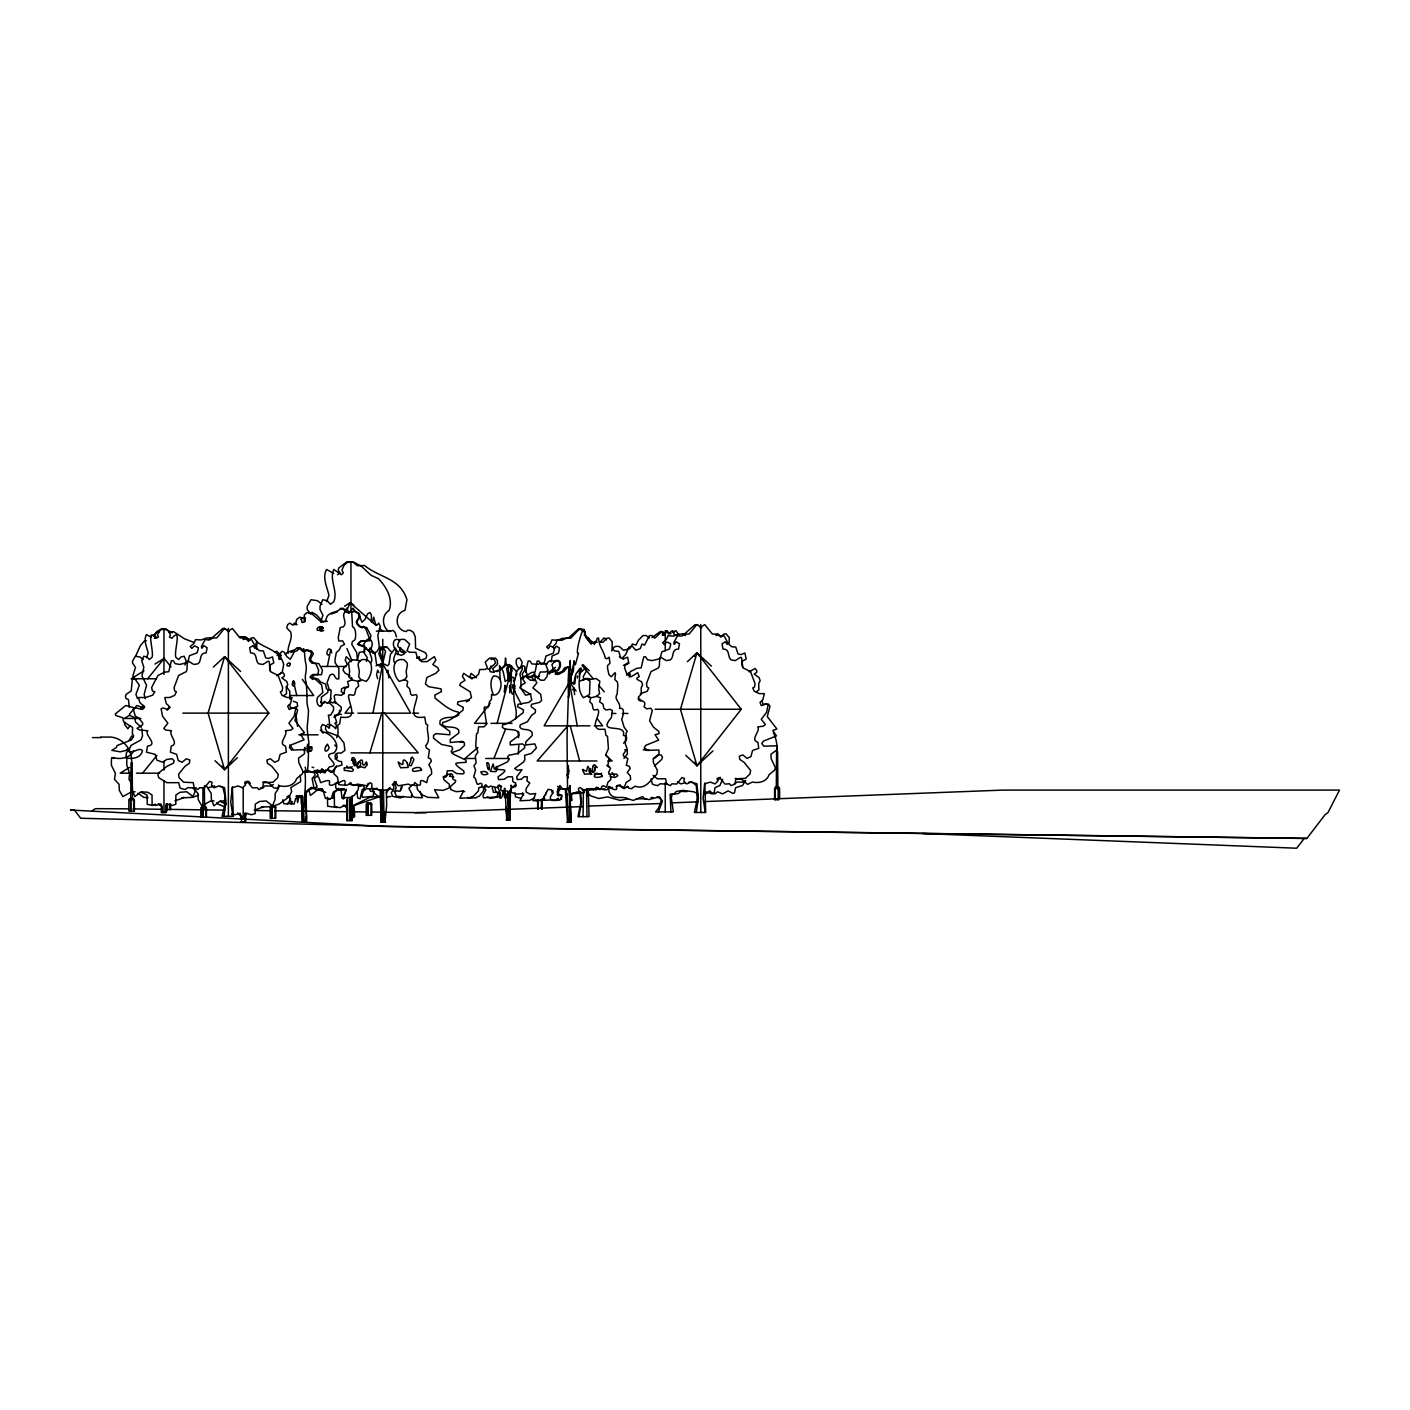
<?xml version="1.0" encoding="UTF-8"?>
<svg xmlns="http://www.w3.org/2000/svg" width="1410" height="1410" viewBox="0 0 1410 1410"><rect width="100%" height="100%" fill="white"/><g stroke="black" fill="none" stroke-linecap="round" stroke-linejoin="round"><path stroke-width="1.5" d="M546.41 792.314L545.353 795.311M568.847 681.294L568.582 697.721L568.159 681.171L568.794 668.181L569.27 684.009L570.239 660.462L570.433 670.437M569.57 821.078L569.57 822.312L569.64 793.971M583.387 789.671L583.07 816.654M518.827 745.044L518.298 754.139M241.639 816.02L241.515 820.567M493.165 693.932C490.768 689.085 489.658 680.466 493.447 676.06C505.714 674.544 501.555 699.289 491.561 694.443L491.42 699.342L489.464 701.687L488.635 706.48L487.684 707.556L484.74 706.939L484.088 708.173L486.679 724.194L483.912 726.873L478.642 726.767L477.796 732.865L476.492 733.87L475.716 746.295L477.972 752.112L475.293 755.936L476.139 762.863L473.936 765.806L475.628 770.054L473.707 777.033C477.285 778.443 475.54 787.397 479.735 783.449L480.81 783.361C484.247 783.625 478.73 788.789 483.736 786.745L485.727 784.736L488.336 787.362L490.416 786.128L497.483 787.626L499.422 785.053C503.705 786.974 496.866 791.592 504.833 790.922L507.477 791.151L508.305 793.618L507.688 819.845M361.136 679.92L358.686 676.765L359.374 671.512L358.122 665.167L358.51 662.718L361.524 659.721C375.307 657.377 372.804 675.267 366.23 681.418L362.106 679.92L358.88 680.501L357.84 681.594L358.686 686.053L355.937 688.697L354.791 694.125L353.452 695.341L349.327 694.619L348.429 696.011C349.803 706.357 358.633 719.911 340.815 717.038L339.616 723.912L337.783 725.057L338.118 733.588L336.69 737.677M241.41 817.994L240.158 813.253L235.082 814.768L231.751 813.782M350.032 799.682L350.226 820.567M571.42 682.828L570.803 674.121M776.311 786.586L776.593 751.565M130.742 797.989L131.042 762.986M202.811 808.053L202.969 788.366M569.358 692.469L569.27 695.236L569.217 687.816L569.164 692.398M240.669 817.994L240.687 816.038L237.55 812.936M509.715 819.845L510.508 791.486M569.658 790.798L570.045 785.529L570.204 793.143M384.296 822.206L384.789 813.958M508.904 819.845C511.354 813.217 504.022 790.446 511.16 790.481M515.496 785.793L515.725 784.736L516.183 785.775M302.745 821.907L302.427 795.804L295.677 798.501L294.038 804.176L291.465 803.629L289.42 795.945M225.001 805.039L225.124 797.672M384.93 822.206L386.64 805.709L386.516 790.164M513.416 693.932C510.173 696.117 510.561 681.189 511.918 677.241C516.095 675.549 513.592 689.649 513.416 693.932L513.91 694.443C513.363 704.982 517.858 708.49 515.566 718.924M697.421 799.329L697.509 793.795M347.547 798.289L347.53 820.567M347.019 820.567L347.371 799.682M567.93 767.763C567.754 758.386 568.195 780.505 567.825 768.062M568.547 769.067L568.494 771.957L568.389 769.807M497.413 768.943L495.844 771.693L490.416 771.358L493.165 763.867L494.17 768.573C496.655 772.204 495.862 763.127 497.483 767.692M504.269 692.116L504.974 685.33L505.873 687.428M256.479 649.182L255.933 643.189M162.044 812.548L162.185 806.714L160.934 803.964L155.893 805.462L152.121 804.335L152.016 794.958L147.856 792.279L141.141 791.768L134.902 796.597L132.399 790.393L132.223 784.312L128.98 779.342L129.649 773.35L126.812 765.348L126.759 761.171L126.953 757.663L128.698 758.333C134.285 758.862 141.141 757.223 142.463 750.807C139.96 746.366 132.646 754.262 128.028 751.213L126.953 749.644L130.302 747.511L130.778 745.573L141.035 739.845L142.533 735.791L141.811 728.899M498.171 786.357C498.435 792.12 501.766 791.362 499.827 798.219L501.59 797.831A14.276 2.52 -90 0 1 502.312 796.139L503.194 790.869M567.454 787.291L567.543 789.6L567.032 736.337L568.353 696.399M384.066 822.206L383.52 790.358L388.067 789.529L388.984 788.19C398.554 793.125 390.147 782.726 395.646 782.885L398.36 785.811L408.248 784.101L411.156 785.493L413.835 784.612L414.804 782.55L417.607 784.806C424.551 787.503 415.21 775.958 426.648 782.691L428.094 777.121L431.654 773.826L431.389 769.649L428.887 764.713L431.337 761.136L430.543 758.915L428.235 757.822L429.433 749.979L426.419 747.952L425.661 745.678C431.583 739.545 425.926 732.248 427.741 725.057L425.908 723.912L424.727 717.038C406.891 719.911 415.721 706.357 417.096 696.011L416.197 694.619L412.072 695.341L410.751 694.125L409.587 688.697L406.856 686.053L407.701 681.594L406.644 680.501L403.419 679.92L399.294 681.418C392.72 675.267 390.235 657.377 404 659.721L407.014 662.718L407.402 665.167L406.15 671.512L406.838 676.765L404.388 679.92M278.669 784.965L278.493 788.419L275.232 793.425L275.038 799.576L272.535 805.833L266.226 800.95L259.458 801.479L255.263 804.158L255.157 813.623L251.35 814.768L246.274 813.253L245.023 817.994M598.175 787.52L598.157 789.054L595.69 789.847L592.993 788.613M347.16 817.659L347.459 809.551L344.957 805.692L343.123 805.251M509.962 819.845L509.08 793.618L509.398 791.644L511.231 791.045M494.945 787.926L496.02 792.473L498.453 792.085L499.863 793.548L498.682 796.914L490.539 798.36L487.278 796.914M579.545 681.294L586.137 678.439L589.997 681.171L589.468 694.672L583.458 697.721C576.267 689.349 580.215 677.523 580.25 668.181L575.967 673.892L573.553 683.885L569.464 681.753L572.072 671.072L568.494 667.036L564.723 667.758L562.185 671.389L555.346 674.121M608.662 787.344L608.979 791.733C612.68 801.426 622.409 794.993 628.208 798.906L633.301 800.386L642.678 796.579L644.687 798.818L648.9 799.558L659.422 796.861L662.4 800.968L658.417 811.896M492.231 787.926L493.518 792.473L496.426 792.085L498.118 793.548L496.708 796.914L483.56 797.831L482.943 795.399L485.886 789.847L482.872 786.815L478.801 787.661L478.466 790.869L473.548 796.139A14.276 14.047 -90 0 0 469.601 797.831L459.801 798.219L463.537 791.08L456.012 791.662L450.724 789.565L450.565 786.357L455.36 782.233L455.641 780.435C450.83 779.413 453.597 777.492 452.381 774.39L448.151 774.213L443.004 777.033M552.843 790.411L553.09 793.143M506.736 794.464C504.427 803.083 503.37 792.596 504.427 788.49M570.75 682.898L571.402 675.778L573.553 670.102L573.835 661.043L575.351 664.815L578.488 653.235C573.747 656.619 585.749 613.843 584.445 635.646M521.013 687.181L520.872 678.245L523.921 677.241M554.606 648.036L553.319 653.235L545.952 656.02L544.225 662.823L539.184 663.74M292.346 801.744L291.218 804.176L288.063 802.801M321.727 770.583L320.528 772.31M305.618 816.813L305.582 821.907M503.159 667.864L506.366 664.551M344.005 795.98L346.314 789.247M662.436 633.266L662.541 632.173L660.426 631.486L651.949 637.549M298.885 796.597L297.598 802.59L296.787 795.645M509.415 687.851L509.75 685.33L509.75 692.874M551.081 661.96L552.138 656.02L558.325 653.235L559.259 649.939L559.4 648.036L556.404 646.15L554.077 648.706L552.755 646.89L555.928 643.63L557.144 639.928L561.832 640.281L566.027 638.342L570.768 638.184L579.58 628.789L584.304 630.904L585.45 635.646L594.227 643.788M361.965 627.979L363.392 626.322L365.049 628.049M358.316 762.017L356.994 765.295L354.174 764.29C355.461 762.457 352.817 756.694 351.354 760.378M506.155 664.85L505.555 657.976L504.798 665.873M334.875 700.594L334.205 696.011L335.492 694.619L341.308 695.341L344.005 693.244L344.833 688.697L348.711 686.053L347.512 681.594L352.165 679.92L357.999 681.418L361.119 680.484M322.255 626.71L319.488 628.631L320.863 630.975M588.146 639.805L588.604 637.902L589.168 639.876M575.685 675.795L574.875 683.356M500.127 678.809L499.528 665.696L503.159 671.407L505.185 681.418L508.64 679.267L506.613 668.587L509.451 664.551L516.695 671.636M571.702 673.698L574.17 661.131M507.459 666.824L508.358 664.551L508.569 679.267L511.601 680.343M372.927 713.178L382.762 663.969L410.662 713.178L357.893 713.178M327.349 666.454L330.733 649.746M327.314 798.272L327.525 797.267L327.613 806.203L336.884 807.542M588.975 790.111L601.347 788.613C602.969 790.164 608.873 790.798 608.345 787.52L610.301 787.221L613.068 789.212C622.11 791.68 609.437 781.369 624.348 787.344L626.163 782.427L630.623 779.518L630.27 775.817L627.238 772.539L630.217 768.291L629.23 766.317L626.34 765.33L627.838 758.404L624.084 756.606L623.132 754.597L627.08 748.763L625.317 743.898L625.723 736.337L623.449 735.333C626.622 722.202 596.042 735.315 611.358 717.637L612.416 710.658L610.054 709.265L606.141 710.041L603.762 708.208L603.022 704.172L599.602 701.827L600.66 697.879L596.536 696.399L591.372 697.721L588.64 696.91M573.253 793.425L570.433 794.13L570.045 796.104L570.697 822.312L570.134 794.13L574.381 793.407M302.604 796.95C300.806 814.363 302.057 796.068 300.506 796.826L300.189 795.522M320.757 621.933L322.908 615.148L320.052 609.49L320 606.282L322.731 599.726L327.226 600.695L330.433 604.273L333.747 601.735C338.294 591.266 328.988 580.039 333.729 569.464L341.414 574.734L343.264 572.936L341.96 570.151L343.987 565.375L348.076 561.779L353.293 562.343L357.541 565.815L360.484 565.428L371.218 575.386L378.444 578.682C386.269 586.719 393.284 598.88 389.178 610.354C381.511 614.83 381.687 626.904 389.037 631.521L392.932 630.376L395.1 632.385L396.439 636.844M280.326 659.193L280.431 653.2L281.93 651.297L284.362 652.337L286.988 656.743L290.319 659.245L294.478 651.579L297.281 650.697L299.748 647.701L303.432 651.473L306.622 650.133L309.9 650.962L311.487 653.729L309.231 658.734L309.654 660.638L311.751 663.07L315.84 663.616L318.66 670.191L317.867 674.738L312.791 674.509L310.411 676.377L310.094 677.417L312.685 679.074M223.908 816.32L226.023 801.99L224.525 787.626L218.673 785.987L214.197 787.767L211.482 785.247L212.046 782.321L209.632 781.369L204.256 787.908L199.621 787.679L197.893 789.512L194.157 787.908L193.258 782.656L183.705 782.215L179.123 777.738L178.541 774.266L184.992 766.3L189.398 763.233L189.804 759.99L186.279 758.791L182.084 762.281L178.206 760.484L176.638 754.368L170.416 752.164L171.209 746.154C179.687 743.528 168.319 735.192 171.385 730.733L165.745 730.045L163.789 728.388L167.86 723.189L162.555 716.192L161.11 708.842L162.978 707.926L167.649 709.441L168.407 708.49L169.077 706.11L166.345 703.731L164.776 697.562L169.87 697.474L174.769 695.236L176.409 691.816L174.646 690.935L174.117 687.516L178.629 675.461L186.243 671.671L186.966 669.785C187.477 657.624 187.072 660.832 193.963 664.48L197.982 663.775C202.088 660.902 198.651 652.742 206.16 652.918L207.094 647.719L203.886 645.621L201.877 648.3L201.383 646.573L205.155 639.611L209.174 639.964L212.769 638.025L216.84 637.866L224.401 628.472L229.266 631.504M370.883 662.859C374.267 657.659 367.305 653.165 370.037 648.018L375.113 654.487L376.576 664.322L379.008 665.908L383.044 662.4L379.96 651.297L383.925 646.732L386.587 647.542M696.276 812.46L698.408 798.13L696.91 783.766L691.059 782.109L686.582 783.907L683.868 781.369L684.432 778.461L682.017 777.509L676.641 784.048L672.006 783.819L670.279 785.634L666.542 784.03L665.643 778.796L657.307 778.813L653.024 775.359M516.36 675.425L516.888 673.31M577.342 677.91L577.889 675.795M497.131 723.348L508.622 679.796M368.204 783.343L365.825 788.701L370.495 788.948M570.151 794.958L570.451 800.845L570.504 793.689M549.107 674.121L549.688 672.024L553.495 671.918L555.223 669.715M125.032 722.273L124.468 724.317L127.869 728.776L129.984 725.745M578.999 816.654L581.484 802.325L580.462 791.556M711.38 666.137L696.981 652.76L680.448 709.265L696.981 765.753L712.984 750.895M369.878 752.887L381.863 712.931M293.492 686.071C290.178 685.313 294.496 676.518 294.796 684.432M305.794 791.362L305.635 805.868M369.72 641.074L370.918 635.54L366.723 627.52L360.696 626.851L357.558 623.89L356.942 621.563L359.973 617.157L359.515 613.791L354.703 611.235L348.129 612.715L341.114 608.115C337.237 613.103 330.504 611.147 326.979 616.558L325.305 621.369L321.533 622.18L311.821 613.773L307.204 612.486L304.349 614.813L304.137 622.127L301.916 622.533L301.264 617.721L299.748 617.139L296.558 619.642L295.677 624.471L292.363 624.859L289.685 623.114L287.658 624.665L286.724 627.838L290.671 631.997C293.139 639.223 286.829 646.009 288.239 653.271M325.833 725.78L325.498 729.076L326.944 731.755L338.7 736.196L343.934 742.859L344.957 750.332L341.185 753.187C331.315 751.266 334.981 762.158 341.52 761.541L342.013 764.925L336.003 766.846L332.284 771.816L330.733 772.31L327.349 769.666M345.344 611.781L346.737 608.115L348.816 612.715L350.279 611.094L351.707 612.099L352.535 626.851C356.571 627.556 356.342 640.475 354.016 640.545L352.288 641.709L351.795 644.352L356.695 652.566L357.523 660.303M330.293 702.25L331.156 690.389L330.24 689.49L329.394 690.336L327.102 682.44L329.817 675.443C335.439 670.666 333.976 680.625 338.823 678.827L338.858 668.34L335.122 662.7L334.998 659.51L336.338 652.566L339.387 649.869L340.815 646.379L344.551 644.352L342.577 640.81L338.823 641.074L338.241 637.39L340.321 627.52L343.335 626.851C347.988 622.303 341.185 616.893 344.71 612.099L347.124 611.094L349.574 612.715L353.064 608.115L355.408 611.781L358.052 612.839L362 622.198L365.155 619.149L367.64 613.773L369.949 612.486L371.359 614.813L371.464 622.127L372.575 622.533L373.65 617.139L375.677 624.471L377.334 624.859L378.673 623.114L380.277 626.234L377.827 635.293L379.519 648.812M146.517 657.712L148.173 653.183C146.993 647.243 143.15 640.44 146.481 634.571L151.187 637.126M326.626 601.735L328.935 595.408C327.279 587.142 321.921 577.642 326.591 569.464L333.694 573.447M334.188 792.579L332.284 795.346M162.273 811.226L162.837 812.548M290.601 798.501L287.94 804.176L283.78 803.629L282.828 799.699M515.02 792.755L515.531 796.914L521.189 798.36M559.347 787.573L558.395 793.143L559.118 794.958L561.92 795.24L561.321 799.399L552.297 800.316M302.427 651.156C304.613 642.414 304.507 658.963 305.706 663.123C307.803 671.336 303.502 675.337 306.234 682.722C308.014 704.489 305.618 698.532 308.526 710.376C307.68 729.975 305.935 721.955 308.913 742.859C308.226 751.46 308.455 784.736 305.212 767.128M493.923 758.492L505.555 729.111M403.524 796.298L400.369 797.937L392.438 796.298L391.293 792.49L392.667 790.834L395.029 791.274L396.139 787.697L394.342 781.404M329.288 702.409L330.945 698.426M623.978 758.404L627.362 754.068L627.238 749.979L624.771 749.856M346.701 610.812L350.103 602.704L353.804 605.066M100.621 737.077L107.389 737.077A24.199 22.63 90 0 1 131.606 762.969M397.796 654.734L398.219 651.42C392.526 650.133 391.046 637.725 398.307 639.523L399.805 641.021M133.562 750.807C130.778 758.175 118.81 759.831 113.329 757.47M722.378 779.748L719.875 785.529L714.993 787.661L714.165 792.896L711.856 792.913L709.688 790.869L705.828 793.883L704.119 793.319M343.934 797.989L343.511 798.941L342.066 798.272L340.92 788.895M135.571 656.267L140.418 645.533L144.243 641.18L146.323 640.686M538.056 677.117L539.519 676.042M386.181 792.878L390.182 787.538M573.976 793.407C584.762 793.971 574.522 789.054 580.374 787.52L582.665 790.111L591.037 788.613L593.504 789.847L596.589 787.221L599.726 789.6C602.916 789.177 599.726 783.008 606.582 787.344L607.816 782.427L610.83 779.518L610.601 775.817L608.538 772.539L610.548 768.291L607.939 765.33L608.944 758.404L605.754 754.597L608.433 748.763L607.516 736.337L605.965 735.333L604.961 729.252L598.739 729.358C590.596 725.515 599.602 716.967 598.527 710.658L597.752 709.424L594.262 710.041L593.152 708.966L592.165 704.172L589.856 701.827L590.561 697.879L587.776 696.399M346.649 766.071L347.97 767.886L352.271 766.758M129.315 740.162L131.729 735.949L133.086 737.271M357.329 659.792L359.339 652.354L364.82 651.526M580.744 629.389C583.141 627.291 586.26 633.196 585.256 635.646L591.16 642.273M128.662 749.362L126.283 753.151L126.177 758.034M626.498 675.055L629.019 672.676L630.358 674.879L629.23 677.152M515.443 786.674L512.077 787.626L511.054 785.159L511.266 789.406M366.459 661.396L367.217 657.571L364.238 653.059L364.15 648.847L366.318 648.248L369.896 652.231M577.889 671.9L581.237 668.181L581.889 671.389M601.682 773.191L600.255 774.249L596.448 773.262M544.278 796.245L544.066 800.316L550.482 799.981M525.63 671.988L528.168 661.043L529.984 661.008L531.887 663.951L538.303 664.269M535.254 676.677L534.69 673.346L530.971 677.734M611.57 650.874L613.967 647.137L616.064 646.326L619.378 646.52L623.537 650.257L629.812 648.671L632.42 644.017L636.033 645.093L638.254 640.457L642.889 635.61L646.133 635.522L649.358 637.919M628.613 674.808L630.393 671.601L636.95 668.305L641.18 667.794L643.771 656.848L645.604 656.813L647.542 659.757L652.107 660.62L660.091 658.629L661.854 651.825L669.345 649.041L670.473 645.745L670.649 643.841L667.018 641.955L664.198 644.511L662.594 642.713L666.437 639.435L667.917 635.734L673.592 636.104L678.686 634.148L684.449 633.989L695.13 624.612L698.056 625.053M337.924 782.162L335.633 784.383L335.756 787.978L340.057 790.358L346.155 789.723L343.123 797.778L351.09 797.337A16.127 11.403 -90 0 1 354.298 795.416L358.281 789.459L358.563 785.846L363.216 785.634C366.952 789.653 360.202 793.231 362.423 797.337L373.104 796.298L373.809 791.592L370.495 791.274L369.649 789.23M195.514 790.393L193.029 796.597L186.79 791.768L180.075 792.279L175.897 794.958L175.792 804.335L172.038 805.462L166.997 803.964L165.728 806.714L165.887 812.548L161.233 812.548L161.463 806.714L158.343 803.647M576.108 691.006L569.481 682.281L544.119 725.833L589.944 725.833M248.054 781.193L245.869 783.837M720.422 777.315L718.254 779.959M402.308 785.634L401.215 789.864M227.768 631.504L232.368 628.472L239.929 637.866L244 638.025L247.596 639.964L251.614 639.611L255.386 646.573L254.893 648.3L252.883 645.621L249.676 647.719L250.61 652.918C258.118 652.742 254.681 660.902 258.788 663.775L262.806 664.48C269.698 660.832 269.292 657.624 269.804 669.785L270.526 671.671L278.14 675.461L282.652 687.516L282.123 690.935L280.361 691.816L282 695.236L286.9 697.474L291.993 697.562L290.425 703.731L287.693 706.11L289.12 709.441L297.669 706.322L297.122 702.673L293.28 701.211M700.135 627.644L704.753 624.612L712.314 633.989L716.386 634.148L719.981 636.104L724 635.734L727.772 642.713L727.26 644.423L725.269 641.761L722.061 643.841L722.995 649.041C730.486 648.864 727.066 657.025 731.173 659.898L735.174 660.62C742.083 656.954 741.678 653.746 742.171 665.908L742.911 667.794L750.525 671.601L755.037 683.639L754.509 687.058L752.746 687.957L754.385 691.376L759.285 693.597L764.379 693.685L762.792 699.871L760.078 702.25L760.748 704.612L761.506 705.564L766.176 704.048L768.045 704.965L766.599 712.314L761.277 719.329L765.366 724.529L763.409 726.185L757.769 726.873C760.836 731.314 749.468 739.668 757.928 742.294L758.739 748.287L752.517 750.49L750.948 756.624L747.071 758.421L742.859 754.932L739.333 756.13L739.757 759.355L744.163 762.422L750.613 770.406L750.032 773.878L745.449 778.338L735.897 778.796L734.998 784.03L731.261 785.634L729.534 783.819L724.899 784.048L719.523 777.509L717.108 778.461L717.672 781.369L714.94 783.907L710.481 782.109L704.63 783.766L703.114 798.13L705.247 812.46M745.167 781.193L742.524 785.529L735.597 787.661L734.451 792.896L732.812 793.372L728.106 790.869L722.643 793.883L717.637 791.803L715.011 793.777L711.803 793.812L705.511 791.785M381.581 795.557L378.92 796.985L374.901 793.777L372.875 789.706M572.742 689.913L573.799 687.816L574.628 694.601M243.595 639.488L246.292 637.708L248.565 641.515M715.963 635.61L717.778 633.707L719.946 635.698M420.057 660.426L419.246 656.672L416.796 658.241M537.686 678.598L540.206 672.024L545.829 671.918L548.049 670.437L545.723 664.639L548.19 661.977L550.041 660.655L554.588 661.167M209.209 639.558L210.478 637.708L212.187 637.972M184.904 665.009L186.155 660.973L184.199 656.267L180.974 656.954L178.682 659.527L176.285 657.712C172.672 654.839 183.088 625.106 171.861 638.289L169.464 637.056L170.416 635.064L168.953 631.627L166.01 629.054L162.291 629.459M143.485 705.423L141.141 708.49M336.567 765.947L334.152 769.649L333.87 773.826L337.431 777.121L338.805 784.612L344.745 785.299M565.093 669.309L567.631 667.036M350.226 706.392L345.027 713.178L353.61 713.178M380.154 667.353L382.762 663.969M704.524 801.585L1003.021 790.093L1339.5 790.093L1327.92 812.742L1325.241 814.486L1306.894 838.421L1304.232 838.421L1296.724 848.221L922.598 833.522M300.929 619.642L302.445 617.686L305.247 617.721L305.23 621.669M215.007 760.713L224.595 769.631L268.852 713.125L224.595 656.637L213.403 667.036M490.275 703.255L474.553 723.348L486.873 723.348M694.302 656.196L696.981 652.76L741.237 709.265L696.981 765.753L685.789 755.355M512.57 687.428L513.857 685.33L514.879 692.116M534.549 797.796L533.897 798.606A14.276 14.259 -90 0 0 529.878 800.316L519.938 800.704L523.727 793.566L516.095 794.147L510.72 792.032L510.543 788.842L515.425 784.718L515.725 782.92C510.843 781.915 513.628 779.994 512.412 776.875L508.111 776.698L504.163 779.272L498.541 779.571L497.977 776.91C509.539 768.573 505.15 770.177 495.668 769.314L496.02 767.375L507.353 761.946L509.028 759.726L507.618 757.346L508.622 755.337L517.629 753.486L524.643 747.952L524.573 745.397L522.528 743.898L510.226 744.973L510.244 741.924L518.968 735.526L518.845 732.548C514.491 727.595 506.208 731.261 502.312 727.331L502.665 724.881C511.125 723.295 516.395 717.62 523.198 712.632L523.41 709.829L517.576 706.727L517.999 704.313L528.803 702.409L531.782 699.995L530.46 694.266L519.867 687.868L520.695 685.665L525.225 682.828L522.546 678.827L523.004 677.117L525.172 676.042L530.354 680.219L535.183 680.202M558.342 798.219L556.122 799.54M147.645 678.756L164.159 658.399L171.033 666.895M142.551 773.191L157.021 755.337M654.487 765.965L661.784 759.355L662.471 757.152L661.114 754.949L658.664 754.932L654.469 758.421M594.315 644.141L595.602 642.625M340.445 788.842L339.475 789.97L338.594 788.384M152.932 635.751L157.127 631.68L159.242 631.944M612.522 787.326L610.741 788.542L609.014 786.304M568.265 725.375L537.157 760.977L596.976 760.977M248.46 641.109L251.297 637.972L253.712 637.708L256.92 641.515L256.655 648.389L259.475 650.662L263.37 650.944L265.697 657.888L268.587 658.417L272.5 656.884L273.804 662.912L269.627 665.238L270.473 671.16M289.42 704.63L290.848 708.173L296.029 707.89L297.598 710.164L294.901 720.457L304.507 732.83L300.418 734.363L304.084 739.792L291.059 744.956L289.42 747.423L291.482 750.067L304.313 749.662L304.542 753.751L298.585 758.087L298.726 762.387L303.027 771.658L302.251 773.967L296.611 778.637C294.549 785.564 286.353 787.397 280.079 785.881L276.589 788.331L273.822 787.908L269.204 783.149L265.891 781.968M720.845 637.232L723.683 634.112L726.097 633.83L729.305 637.637L729.023 644.511L731.861 646.802L735.756 647.067L738.082 654.029L740.973 654.557L744.885 653.024L746.19 659.052L742.012 661.361L742.859 667.283M761.805 700.752L763.233 704.313L768.415 704.031L769.983 706.304L767.287 716.58L776.892 728.97L772.803 730.486L776.452 735.914L763.445 741.096L761.788 743.546L763.867 746.19L776.698 745.784L776.928 749.891L770.97 754.209L771.111 758.527L775.412 767.78L774.636 770.107L768.996 774.777C766.934 781.686 758.739 783.537 752.464 782.004L747.582 784.365L741.589 779.289L735.086 778.426M594.245 774.002L595.267 773.35M599.99 642.273L604.044 637.902L606.582 639.876M579.052 673.892L585.397 668.181L586.278 671.389L583.246 676.624L583.899 680.025M327.367 703.378L329.958 701.281L332.125 702.779L335.615 702.585L341.202 707.009L341.132 710.288L337.536 715.134L334.54 715.17L336.726 722.59L334.787 723.224C337.642 723.823 335.739 731.578 334.928 727.63L330.909 724.846L327.402 724.44M513.363 687.428L515.337 685.877M555.082 661.977L556.333 660.655C562.59 659.175 561.162 669.962 556.421 671.178L557.585 674.65M672.411 632.42L675.954 630.675L678.862 635.029M396.175 781.616L392.227 784.489M290.812 652.583L294.267 651.156M623.59 743.229L625.547 741.025C628.419 738.153 624.119 734.698 627.186 731.42L624.084 727.119L621.722 719.206C623.132 716.121 625.494 706.78 619.589 708.507C621.175 701.88 613.279 700.012 617.157 694.055L617.862 684.96L617.28 681.841L614.742 679.444L615.535 673.645L615.007 672.676L611.2 676.8L608.873 674.438L607.516 668.128L607.587 665.555L609.948 663.246L609.208 657.201L606.987 658.734L605.348 658.206C603.48 649.922 599.268 647.648 598.563 638.025L597.205 638.289C596.906 643.242 592.641 641.004 591.16 644.141L585.978 637.725L584.269 630.904L578.682 628.789L568.177 638.184L562.502 638.342L557.514 640.281L551.909 639.928L550.464 643.63L546.675 646.89L548.261 648.706L550.147 645.939L552.861 647.155M400.599 647.648L399.629 649.763L400.722 651.526L406.186 652.354M165.093 812.548L165.64 811.226M352.518 817.659L353.593 816.601L353.117 805.551L370.319 797.091L379.114 796.474M154.289 638.342L156.175 637.056L154.836 635.064L156.898 631.627L161.057 629.054L166.327 629.459L170.645 631.944L173.624 631.68L184.516 638.818L193.84 642.378M337.466 574.734L340.092 572.936L338.224 570.151L338.752 568.001L346.895 561.779L354.245 562.343L360.255 565.815L364.432 565.428C379.325 577.765 400.44 578.012 406.926 599.726L405.005 610.354C393.848 613.315 394.941 630.305 406.274 631.574L407.402 630.27L410.328 630.376L413.394 632.385L415.298 636.844L415.562 648.195L425.503 652.777L426.842 655.597L425.873 658.54L421.008 660.091M501.431 668.904L505.08 664.656L510.402 666.419L512.059 670.684L508.375 678.422L511.019 679.814M368.116 650.345C373.773 649.199 373.632 637.443 367.217 639.523L363.762 644.017L365.895 649.763M466.305 701.827L469.195 700.417M167.014 710.164L170.222 707.186M221.916 766.194L224.595 769.631L237.391 757.734M687.393 661.678L696.981 652.76M331.262 614.073L337.483 611.781M285.173 654.628C288.204 650.169 293.826 651.808 297.157 647.701L299.625 647.824L303.273 651.473L306.023 650.133L308.579 650.962M521.189 667.459L522.951 665.908L524.82 666.419L524.767 670.155L522.158 674.139L523.692 678.245M491.103 659.492L495.509 658.082L497.36 660.532L497.624 664.233L492.742 668.692L494.135 672.165M331.755 772.292L333.676 770.653M477.92 747.459L464.983 758.492L475.329 758.492M292.786 624.665L294.637 623.114L297.087 624.859M278.493 674.667L282.3 671.988L283.692 664.304C279.885 650.133 266.261 648.988 256.461 641.585M393.02 785.264L395.857 782.991M620.241 784.788L616.276 786.463M756.641 691.623L758.897 689.878L758.686 683.656L760.166 680.766L759.144 677.646L754.209 674.033L756.747 672.359L756.765 670.684L755.125 668.481L749.098 671.9M333.289 702.198L335.333 701.687L336.25 703.326M561.18 787.996L559.805 789.829L557.708 789.018M297.228 648.688L298.55 647.701L303.115 651.473L307.31 650.133L311.434 650.962L313.443 653.729L310.588 658.734L311.117 660.638L313.778 663.07L318.889 663.616L322.449 670.191L321.445 674.738L315.064 674.509L311.68 677.417L318.061 679.074L320.493 681.947L325.692 684.15L326.362 688.521L327.966 689.842L327.772 692.469L321.392 697.086L321.462 705.687M274.58 652.072L276.748 651.191L281.348 655.809M165.552 812.548L166.627 811.772L166.151 803.859M244.829 821.907L245.904 821.131M353.17 817.659L354.685 816.601L354.016 805.551L378.338 797.091L382.357 796.879M596.536 696.399L599.585 693.614L598.739 688.979L599.814 681.171L596.042 678.545L588.093 679.726M339.986 609.332L343.247 608.256L348.2 612.715L354.227 611.235L358.651 613.791L359.056 617.157L356.289 621.563L356.853 623.89L359.726 626.851L365.243 627.52L369.085 637.39L368.01 641.074L361.119 640.81L357.453 644.352L366.001 647.824M357.47 767.798L360.537 765.418L360.572 762.581L358.845 761.752M555.558 667.335L550.164 671.178L550.2 673.275M91.721 811.05L95.404 808.653L128.574 808.846M309.231 613.438L312.174 612.363L316.633 615.042L322.537 621.457L327.296 621.369M273.364 784.471L270.879 786.057L264.939 785.881L262.471 788.331L260.515 787.908M745.749 780.594L743.264 782.197L737.324 782.004L733.87 784.365M344.533 606.265L350.103 602.704L376.135 625.423M155.699 804.141L152.544 805.462L147.222 804.335L147.081 794.958L141.176 792.279M319.118 788.683L310.411 795.434L308.843 790.058M450.918 773.755L449.473 776.205L453.879 777.033M143.979 670.843L131.148 678.756L156.457 678.756M154.977 664.057L164.159 658.399M129.702 715.134L124.309 718.465L140.859 718.465M140.506 708.472L144.102 706.251M129.491 767.445L120.167 773.191L130.337 773.191M496.99 671.636L500.479 670.05M307.944 747.635L310.341 747.776L309.019 750.86M334.998 758.915L337.29 757.822L336.849 754.509M685.383 782.709L680.713 783.907L677.452 781.686M277.188 655.544L278.81 655.579L279.145 659.527M286.864 796.826L288.574 795.892M513.557 681.418L514.985 680.113L516.483 671.407L521.7 665.696L522.423 668.904L519.92 674.139L520.836 678.809M510.596 791.151L509.169 793.618L510.226 819.845L506.102 819.845M463.678 742.294L459.854 741.977M307.274 748.446C312.068 743.246 314.888 753.169 307.627 750.754M670.966 633.495L669.909 633.936L666.983 630.834L664.48 634.694L662.207 634.817M283.727 695.694L286.53 693.738L286.3 687.516L287.781 684.643L286.759 681.506L281.824 677.91L284.362 676.218L284.379 674.544L282.74 672.359L276.712 675.76M319.312 789.97L322.308 788.842M334.787 769.895L331.191 771.499L328.036 769.578M214.655 785.987L208.327 787.767L205.067 785.564M308.138 748.446L312.068 746.965M526.23 675.778L531.623 672.5L535.113 671.988L537.245 661.043L538.761 661.008L541.087 664.198L547.239 663.863M373.121 653.553L376.928 651.649L379.889 646.837L382.603 647.419L385.564 651.297L382.727 663.37L387.574 665.784L388.949 664.322L390.411 654.487L395.487 648.018C398.219 653.165 391.275 657.659 394.641 662.859M262.701 782.286L264.569 781.651M610.195 776.61L615.095 777.439L617.862 775.747L616.452 774.037L609.085 774.319M196.254 787.908L193.928 787.802M627.767 798.888L620.065 800.386L607.551 796.897L598.757 798.501L590.966 795.98L587.353 792.755M623.467 665.414L628.296 662.753M333.853 717.144L339.334 714.13L339.599 710.252M583.229 679.726L587.653 678.439L590.455 679.391M591.195 788.807L583.881 790.111M321.903 631.063L323.754 630.57M174.893 800.898L183.6 797.796L192.518 797.337L198.546 795.205M254.241 810.151L263.018 807.031L272.024 806.573L279.25 803.982L289.138 796.826L291.694 791.503L290.795 787.591L300.7 781.563L300.312 775.412M527.04 676.412L531.975 676.906L533.932 680.871M498.858 670.05L492.548 672.165L490.116 671.636L489.587 668.692L495.685 662.982L493.747 658.276L491.561 657.976L489.464 658.17L485.216 662.154L487.49 667.97L485.304 669.433L479.77 669.538L478.572 674.191L474.817 677.734L470.076 677.734L463.678 673.346L462.374 676.359L465.018 680.343L460.559 683.18L459.73 685.383L470.164 691.781L471.469 697.509L468.543 699.924L457.898 701.827L457.492 704.242L463.22 707.344L463.026 710.147C456.311 715.117 451.147 720.792 442.793 722.413L442.44 724.846C446.247 728.776 454.461 725.128 458.726 730.063L458.849 733.041L450.266 739.439L450.248 742.488L462.357 741.413L464.366 742.911L464.436 745.467L459.872 749.803L451.782 752.658M310.429 787.749L311.698 787.467M526.952 677.241L532.874 675.954L536.611 676.906M590.631 768.838C587.388 769.032 589.345 774.09 591.847 774.178M181.925 797.778L184.164 797.337M261.326 807.014L263.582 806.573M129.738 749.468L120.308 751.83L111.831 750.349L116.36 747.511L117.048 745.573L131.553 739.845L133.668 735.791L132.364 733.852L132.611 727.472L123.657 721.938L122.829 717.796L115.691 715.434L115.268 713.971L125.719 705.476L135.237 708.084M646.555 798.765L636.174 798.818M329.2 654.91L327.279 654.716C325.869 651.913 329.57 644.775 331.579 651.984L331.702 652.9M567.472 667.036L564.106 671.389L559.047 674.121L555.628 674.121L555.24 671.178C560.546 670.12 561.726 658.963 555.135 660.655L551.945 664.639L553.672 670.437L552.033 671.918L547.873 672.024L546.974 676.677L544.172 680.202L540.612 680.219L535.818 675.831L534.848 678.827L536.822 682.828L532.857 687.868L540.682 694.266L541.634 700.453L539.466 702.409L531.5 704.313L531.182 706.727L535.483 709.829L535.324 712.632L531.711 715.258L527.375 721.761L520.167 724.881L519.92 727.331C522.246 731.05 529.367 727.824 532.116 732.548L532.204 735.526L525.771 741.924L525.754 744.973L534.831 743.898L536.399 747.952L531.217 753.486L524.573 755.337L524.873 759.726L523.639 761.946L514.668 768.556L517.435 770.248L522.017 769.649L516.712 776.91L517.117 779.571L521.277 779.272L524.185 776.698L527.358 776.875L526.987 780.964L529.808 782.92L526 788.842L526.106 792.032L530.089 794.147L535.712 793.566L532.909 800.704L540.259 800.316A14.276 10.522 -90 0 1 543.22 798.606L548.014 789.336L551.451 789.952L552.456 793.689C546.199 801.197 555.152 801.532 560.563 799.399L561.621 796.033L560.352 794.57L558.184 794.958L557.144 791.768L559.946 785.529L562.378 788.736L566.415 789.001L567.472 811.367M682.863 633.83L685.56 635.61M386.375 797.073L390.781 796.474M168.689 631.944L172.373 632.737M231.698 814.768L233.038 814.592M643.224 749.856L646.802 749.979M571.826 793.53L570.186 794.13L569.904 796.104L571.12 822.312L566.926 822.312M320.493 770.794L324.776 772.944L325.393 769.948M667.67 784.365L665.449 783.132M241.533 637.267L245.287 636.862L248.248 639.47M297.598 796.227L300.524 795.945M344.463 788.895L337.501 790.129L334.699 792.015L333.148 797.989L328.812 798.836M687.199 791.592L680.889 791.415L678.298 793.566L672.165 794.306L671.354 797.866L673.346 811.896L655.597 811.896L658.47 808.23L661.237 800.968L660.25 798.553L657.025 796.861M344.04 788.895L336.444 790.129L333.394 792.015L331.702 797.989L330.24 798.941L325.34 798.272L322.872 789.688L319.858 788.842L316.598 789.97L313.637 788.384M372.663 788.296L381.687 790.358L380.929 822.206M295.959 796.227L299.643 795.945M365.683 640.545L359.885 641.709L358.211 644.352L363.992 645.868M596.201 642.273L597.223 642.202M148.032 797.655L143.767 797.337L137.969 793.213M136.647 679.056L133.844 678.245L132.293 679.69L131.201 691.023L126.16 694.302L125.472 696.328L125.966 698.443L128.433 699.554L129.315 707.45M414.804 812.742L582.471 806.608M588.199 806.062L661.607 803.506M671.601 802.854L697.932 801.849M640.316 693.649L647.155 691.376L648.794 687.957L647.031 687.058L646.485 683.639L651.015 671.601L658.629 667.794L659.351 665.908C659.862 653.746 659.457 656.954 666.348 660.62L670.367 659.898C674.473 657.025 671.037 648.864 678.545 649.041L679.479 643.841L676.271 641.761L674.262 644.423L673.768 642.713L677.54 635.734L681.559 636.104L685.154 634.148L689.226 633.989L696.787 624.612L701.651 627.644M486.098 786.833L483.753 787.661L483.454 790.869L479.365 796.139A14.276 11.721 -90 0 0 476.069 797.831L467.891 798.219L467.732 797.284M574.628 684.009L569.446 681.753L571.861 671.072L568.406 667.036M376.294 631.098L390.588 631.098M321.321 666.454L346.014 666.454M488.107 669.433L490.997 667.97L490.891 665.873M290.442 695.535L313.725 695.535L302.322 679.356M655.157 709.265L741.237 709.265M182.789 713.125L268.852 713.125M412.637 713.178L418.541 713.178M611.552 713.46L615.888 713.46M622.392 713.46L627.943 713.46M337.254 714.359L341.555 714.359M490.98 723.348L512.041 723.348M594.156 725.833L602.616 725.833L597.311 718.871M298.797 734.822L318.131 734.822M92.355 737.606L100.938 737.606M350.931 752.887L418.259 752.887L383.873 712.438M485.657 758.492L509.204 758.492M607.816 760.977L612.151 760.977L605.63 755.249M303.097 771.922L324.582 771.922L321.78 768.644M136.453 773.191L159.594 773.191M245.252 782.233L249.552 782.233M165.499 809.551L170.592 809.551L170.592 803.929M240.475 821.907L245.164 821.907M380.718 822.206L385.67 822.206M530.847 693.932L525.613 695.236L521.171 688.785M135.078 791.768L131.676 791.768L122.846 796.597L119.339 790.393L119.075 784.312L114.492 779.342L115.426 773.35L111.425 765.348L111.355 761.171L111.637 757.663L114.087 758.333M214.091 800.968L210.672 800.95L201.753 805.833L198.211 799.576L197.946 793.425L193.311 788.419M224.56 800.968L220.189 800.95L213.897 805.833L211.394 799.576L211.2 793.425L207.94 788.419M293.791 707.926L295.659 708.842L294.214 716.192L288.909 723.189L292.98 728.388L291.024 730.045L285.384 730.733C288.451 735.192 277.083 743.528 285.56 746.154L286.353 752.164L280.132 754.368L278.581 760.484L274.686 762.281L270.491 758.791L266.966 759.99L267.371 763.233L271.777 766.3L278.228 774.266L277.664 777.738L273.064 782.215L263.511 782.656L262.613 787.908L258.876 789.512L257.149 787.679L252.513 787.908L247.138 781.369L244.723 782.321L245.287 785.247L242.573 787.767L238.096 785.987L232.245 787.626L230.746 801.99L232.879 816.32M360.713 785.811L349.504 784.33M132.945 808.899L161.357 809.269M170.099 809.393L224.719 810.115M255.316 810.503L270.597 810.715M274.968 810.768L347.371 811.719M353.945 811.808L367.111 811.966M371.5 812.037L426.384 812.742M1306.894 838.421L393.778 826.454L80.687 818.241L74.395 810.045L70.5 810.045L383.608 826.454L1304.232 838.421M312.068 767.128L313.707 767.657M313.566 674.703L314.782 674.738M348.023 687.357L344.392 687.269L341.59 688.855L341.255 691.587L344.234 693.79M651.015 797.514L653.235 797.566M308.596 750.754L311.046 750.825M666.648 784.048L660.091 783.819L657.659 785.634L653.958 784.824L652.354 784.03L651.085 778.796M194.263 787.908L187.706 787.679L185.274 789.512L181.59 788.683L179.987 787.908L178.7 782.656L166.926 782.691L158.713 777.738L157.885 774.266L158.854 772.786L167.032 766.3L173.254 763.233L174.223 761.03L172.302 758.809L166.803 759.373L162.908 762.281L156.862 760.184L155.206 754.368L146.411 752.164L147.539 746.154C159.066 744.462 143.697 734.857 147.786 730.733L139.784 730.045L137.017 728.388L142.533 724.828L142.798 723.189L138.691 717.919L135.29 716.192L133.227 708.842L135.871 707.926L142.498 709.441L144.719 707.027L139.837 702.533L138.427 697.562L145.618 697.474L152.562 695.236L154.871 691.816L152.386 690.935L151.628 687.516L155.347 680.29L158.008 675.461L164.565 672.182L168.795 671.671L171.385 660.708L173.219 660.691L175.157 663.634L179.722 664.48L187.706 662.488L189.469 655.685L196.959 652.918L198.105 649.622L198.264 647.719L194.633 645.815L191.813 648.389L190.209 646.573L194.051 643.312L195.532 639.611L201.225 639.964L206.301 638.025L212.064 637.866L222.745 628.472L224.595 628.366L229.019 631.504M399.911 650.768L403.665 652.777M688.838 782.127L692.451 782.321L696.223 785.476L697.439 798.13L694.425 812.46L705.687 812.46L704.788 783.061M240.282 636.862L245.604 637.267L249.94 639.788M311.645 678.474L315.17 679.074L321.603 684.943L322.89 692.469L317.814 697.086C314.73 701.581 320.176 711.204 322.555 703.378L324.635 701.281L326.344 702.779L329.129 702.585L333.571 707.009L333.518 710.288L330.663 715.134L328.283 715.17C329.217 717.549 330.856 732.883 328.054 726.855L322.59 724.44L320.934 727.225L322.22 731.755C331.174 732.865 342.383 745.89 333.553 753.187C318.66 754.685 343.758 765.313 329.429 766.846L325.234 772.31L322.555 769.666L320.986 769.948L320.511 772.944L317.726 770.706L314.271 770.53M721.832 779.483L722.766 779.589M250.381 783.449L248.231 781.686M241.145 636.862L244.899 637.267L247.984 639.788M165.64 629.459L161.903 629.054L158.977 631.627L157.515 635.064L158.449 637.056L156.052 638.289C144.842 625.106 155.241 654.839 151.628 657.712L149.249 659.527L146.957 656.954L143.732 656.267L141.775 660.973L143.855 667.318L141.952 675.936L146.552 685.207L144.155 694.39L145.248 698.637M599.743 642.202L603.039 642.273L606.758 638.289L609.12 638.025L612.275 641.832L612.01 648.706L614.795 650.997L618.62 651.261L620.911 658.206L623.749 658.734L627.591 657.201L628.878 663.246L624.771 665.555L624.665 668.128L627.027 674.438L631.063 676.8L637.673 672.676L639.259 676.553L636.774 678.228L637.197 679.444L641.62 681.841L642.625 684.96L641.162 687.833L641.391 694.055L638.36 697.086C640.387 702.621 647.067 699.607 644.07 706.78L646.802 708.842L650.733 708.225L652.284 710.481L649.622 720.774L653.412 727.119L658.805 731.42L658.999 733.693L655.051 734.68L658.646 740.109L645.851 745.291L644.229 747.741L646.256 750.384L658.875 749.979L659.104 754.068L653.235 758.404L653.376 762.722L657.377 770.283L656.848 774.284C650.327 779.836 645.939 790.129 635.064 786.198L631.61 788.666L628.895 788.225L627.274 786.304M640.845 701.14L639.312 700.453M375.976 665.784L382.815 663.37L378.832 653.658L380.718 648.829L386.816 646.837L391.028 651.649M563.841 788.948L565.815 789.23M316.034 788.948L325.745 792.385M500.374 786.463L498.188 785.247M313.901 771.411L316.898 772.38L318.008 775.236L314.219 778.479L317.18 786.921L308.684 789.9L306.111 792.966L306.605 821.907L302.004 821.907L301.493 795.804M225.106 807.014L217.739 803.982L216.999 802.413M500.709 786.251L501.748 786.463M360.273 660.761L352.729 659.721L348.464 662.718L349.68 671.512L348.711 676.765L352.165 679.92M609.984 787.344L608.574 786.78M316.933 770.53L318.924 770.97M462.639 791.116L464.736 791.662M619.36 656.884L620.576 657.201M627.979 786.516L623.943 788.666L620.294 786.304M698.162 793.812L693.702 791.785L682.845 790.393L676.307 791.415L674.473 793.566L670.138 794.306L670.966 811.896M606.811 765.242L608.503 766.881M143.644 708.084L136.911 705.476L129.526 713.971L129.826 715.434L134.867 717.796L135.466 721.938L141.264 727.296M576.073 792.314L580.039 792.966L580.532 791.891M317.338 776.575L318.66 777.121L320.704 782.691C337.572 775.923 323.26 787.591 333.483 784.806L336.602 782.55L338.805 782.885C350.068 775.676 341.149 787.555 347.918 784.806L350.72 782.55L351.689 784.612L354.368 785.493L357.294 784.101L367.182 785.811L369.878 782.885C375.377 782.726 366.988 793.125 376.54 788.19L377.457 789.529L382.004 790.358L381.458 822.206M645.181 748.745L649.023 750.49M324.3 702.903L321.392 702.779L320.634 701.528M623.238 659.245L623.009 657.307L625.74 654.452L628.983 647.137L632.297 646.185L635.751 650.257L640.193 648.671L642.026 644.017L644.582 645.093L649.428 635.61L651.72 635.522L654.769 638.148L661.836 631.486L663.335 632.173L662.559 634.8L663.899 634.852L666.472 630.834L668.534 633.936L672.27 630.658L673.998 631.909L673.821 634.13L677.681 635.716M601.647 789.212L604.961 788.913M220.242 801.479L226.182 804.158M568.036 667.036L572.989 671.072L569.235 680.907L572.16 682.828M507.177 664.551L511.495 668.587L508.411 678.422L509.451 681.524L511.442 665.696L511.248 678.809M350.015 675.866L345.221 673.257L343.071 670.279L343.74 667.794L347.371 664.568L345.221 660.056L346.278 656.672L351.46 661.625M279.339 658.646L280.555 659.245M220.066 786.198L222.921 787.626L224.736 795.011L224.595 805.833L222.04 816.32L233.302 816.32L232.421 786.921M396.404 653.553L401.215 655.333L404.582 653.782L404.617 651.42L398.519 647.067L397.62 644.969L399.841 639.647L402.344 639.294L404.758 639.523L409.64 644.017L407.014 650.592L409.517 652.248L415.88 652.354L417.272 657.624L421.572 661.625L427.019 661.625L434.368 656.672L435.866 660.056L432.835 664.568L437.946 667.794L438.898 670.279L435.849 673.257L426.913 677.505L425.415 683.973L428.781 686.705L440.995 688.855L441.471 691.587L434.879 695.077L435.108 698.25C442.81 703.89 448.785 710.305 458.338 712.103L458.743 714.87C454.337 719.312 444.978 715.17 440.061 720.757L439.902 724.123L449.772 731.349L449.79 734.804L435.884 733.588L433.575 735.28L433.487 738.17L441.418 744.427L451.605 746.507L452.733 748.78L451.147 751.477L453.033 753.98L465.864 760.113L466.252 762.299C455.553 763.286 450.565 761.471 463.661 770.9L464.154 772.909L463.026 773.896L456.646 773.561L452.187 770.653L447.322 770.847C445.965 774.372 449.103 776.54 443.586 777.686L443.903 779.712L449.42 784.383L449.244 787.978L443.163 790.358L434.527 789.723L438.81 797.778L427.565 797.337A16.127 16.127 0 0 0 423.035 795.416L417.395 789.459L416.99 785.846L412.319 784.894L408.865 788.313L412.249 794.588L411.526 797.337L396.439 796.298L394.818 792.49L396.756 790.834L400.105 791.274L401.586 786.145M308.719 770.829L314.659 773.121L315.135 775.236L312.121 778.479L313.901 787.467C297.669 789.741 308.631 810.627 306.058 821.907M557.109 794.57L558.836 796.033M700.118 626.269L701.387 627.644M372.98 651.42L375.289 653.535M286.16 686.458L289.737 691.147L289.949 699.36M476.457 677.734L471.116 673.346L470.041 676.359L472.05 679.038M365.26 789.97L363.639 788.842L362.141 789.688L360.114 798.836L357.752 797.989L356.906 792.015M370.989 651.42L372.592 652.566M321.921 604.273L317.409 600.695L311.046 599.726L307.186 606.282L307.239 609.49L310.746 614.073M143.15 659.527L139.907 656.954L135.36 656.267L132.575 660.973L132.628 663.264L135.519 667.318L132.84 675.936L139.343 685.207L135.942 694.39L137.493 698.637M379.396 628.261L382.639 631.098M377.633 678.739L376.576 674.562L377.668 670.208L378.902 672.588M240.599 671.495L224.595 656.637L208.063 713.125L224.595 769.631M582.894 664.586L589.221 670.702M557.62 786.41L559.858 788.736L565.304 789.001L567.56 822.312M289.773 744.991L292.628 748.904M528.221 677.734L525.348 669.538M320.37 729.922L323.19 733.2M581.96 665.256L593.116 678.562M598.686 685.207L604.255 691.852M694.302 762.334L696.981 765.753M512.553 684.837L515.161 688.186M612.116 772.539L614.355 775.817M320.264 627.168L321.392 628.772M315.311 771.446L316.845 772.944L317.215 769.948M420.004 791.68L422.401 797.778L414.452 797.337A16.127 11.403 -90 0 0 411.244 795.416M522.405 792.825L523.515 795.399M582.771 789.089L584.445 791.891L583.793 792.966L577.272 792.226L571.508 793.636L571.649 800.704L570.821 793.354M519.655 668.692C515.901 667.212 514.051 657.095 519.726 658.17L522.193 662.154L520.872 667.97M512.553 687.375L521.383 704.418M597.258 767.604C595.972 764.361 593.628 769.455 594.773 771.058L592.87 772.028L591.707 771.006M638.148 698.655L638.73 699.871M334.84 744.903L335.457 746.19M346.93 648.512L351.848 660.479M318.819 770.195L319.312 771.446M351.548 677.505L352.024 678.88M347.512 808.194L345.415 805.251L339.687 807.771L334.452 806.203L334.293 793.125M304.683 770.829C307.221 786.04 302.128 805.41 304.26 821.907M570.239 725.815L579.633 760.977M579.739 791.556L580.938 802.325L577.977 816.654L589.045 816.654L588.287 789.036M293.315 680.73L296.787 695.535M567.736 787.221C568.671 790.904 568.494 788.137 569.464 796.104M569.481 682.281L577.254 725.833M295.783 713.672L297.58 726.361M351.971 820.567L351.883 796.333M535.853 799.77L535.976 800.704L542.709 800.316A14.276 9.641 -90 0 1 544.824 798.853M504.956 788.313L506.719 819.845M507.001 816.566L505.978 807.066M245.622 820.567L245.428 813.147M244.917 820.567L244.776 813.147M301.987 795.804L302.304 801.638M587.635 789.036L587.97 796.157M352.13 796.333L352.236 820.567L346.825 820.567L347.212 799.682M350.032 820.567L350.015 798.289M518.14 731.649L518.598 737.624M586.56 789.036L587.001 816.654M505.961 793.671L506.084 798.025M388.843 677.893L387.856 670.208L386.763 672.394M567.243 793.971L568.195 822.312M380.118 790.164L381.229 822.206M507.018 818.593L507.036 819.845M568.054 821.078L568.071 822.312M568.159 819.051L568.177 821.078M204.379 786.145L204.573 808.036M132.17 762.951L132.469 797.989M777.597 751.565L777.897 788.772M508.27 818.593L508.27 819.845M779.607 797.831L779.607 788.472L774.583 788.472L774.583 799.717L778.655 799.717L778.655 788.472M778.954 788.472L778.954 787.097L775.236 787.097L775.236 799.717M778.25 787.097L778.25 799.717M775.941 787.097L775.941 788.472M700.77 624.489L700.77 812.46M665.238 630.658L665.238 650.874M665.238 782.938L665.238 811.896M542.004 799.699L542.004 809.058M541.81 799.699L541.81 809.058M541.44 799.699L541.299 809.058M538.197 799.699L538.197 809.058M537.827 799.699L537.827 809.058M537.651 799.699L537.651 809.058M382.762 639.294L382.762 822.206M371.006 815.332L371.006 802.713L366.9 802.713L366.9 815.332M368.186 802.713L368.186 815.332M367.922 804.088L367.922 815.332M350.949 561.779L350.949 609.49M275.038 818.311L275.038 805.709L272.218 805.709L272.218 818.311M271.954 807.066L271.954 818.311M270.949 805.709L270.949 818.311M243.207 636.862L243.207 639.47M243.207 788.419L243.207 817.994M228.385 628.366L228.385 816.32M206.442 817.113L206.442 807.754L200.925 807.754L200.925 817.113M205.737 817.113L205.737 806.379L201.648 806.379L201.648 817.113M204.468 806.379L204.468 807.754M202.917 806.379L202.917 817.113M202.652 807.754L202.652 817.113M169.834 803.929L169.834 809.551M167.402 803.929L167.402 809.551M167.297 803.929L167.297 809.551M163.965 629.054L163.965 674.421M163.965 761.171L163.965 770.054M163.965 780.999L163.965 812.548M133.668 811.12L133.668 798.518L129.561 798.518L129.561 799.875M130.83 798.518L130.83 811.12M130.566 799.875L130.566 811.12M773.403 732.707A24.199 12.743 -90 0 1 777.086 751.565M568.283 767.604L568.459 774.319L568.3 766.335L568.283 767.604M567.384 774.407L567.807 777.897L567.384 774.407M304.26 749.785C305.794 753.204 305.089 743 304.26 749.785M307.345 746.542C306.992 762.933 308.579 736.602 307.345 746.542M367.076 764.696L364.873 767.798L361.189 766.758L358.158 767.886L357.012 766.705L358.44 762.81C360.995 758.774 363.163 758.668 362.546 764.29C365.56 768.027 366.283 756.994 367.076 764.696M290.354 663.987L289.402 666.119L287.217 665.873C285.966 663.934 289.72 661.413 290.354 663.987M590.05 769.754L591.037 773.843L584.604 774.178C580.021 765.066 584.304 771.781 586.578 771.058L587.776 766.335L590.05 769.754M407.085 762.81L408.248 767.41L400.651 767.798C394.782 756.077 400.775 766.088 402.978 764.29C402.361 758.668 404.547 758.774 407.085 762.81M487.613 767.763C490.134 775.306 489.957 759.779 486.626 763.127L487.613 767.763M353.346 763.356L354.368 765.736C357.999 766.864 355.003 754.632 351.971 758.122L353.346 763.356M323.225 627.979L321.445 630.57L317.285 630.288C315.399 627.291 322.114 625.071 323.225 627.979M481.145 771.94C480.739 775.694 486.609 775.007 487.895 773.826C486.556 770.847 483.189 771.323 481.145 771.94M344.287 768.08L344.269 770.495C347.301 769.807 353.187 773.526 353.346 769.525C350.738 766.74 347.089 767.516 344.287 768.08M593.064 766.053C590.279 776.311 595.425 772.31 595.531 765.612L594.333 764.643L593.064 766.053M410.645 758.633C412.619 760.801 406.168 766.247 411.156 765.736L413.958 759.549L412.143 757.029L410.645 758.633M325.657 746.542C322.996 752.605 327.878 752.341 329.129 747.564L327.455 744.11L325.657 746.542M602.211 775.747L602.035 776.558C587.23 780.347 597.435 769.472 602.211 775.747M421.449 769.578L421.273 770.495C418.541 769.913 410.292 773.737 412.936 768.838C415.545 767.322 420.797 766.388 421.449 769.578M134.373 799.875L128.856 799.875L128.856 811.12L134.373 811.12L134.373 799.875M371.711 804.088L366.195 804.088L366.195 815.332L371.711 815.332L371.711 804.088M275.743 807.066L270.226 807.066L270.226 818.311L275.743 818.311L275.743 807.066"/></g></svg>
